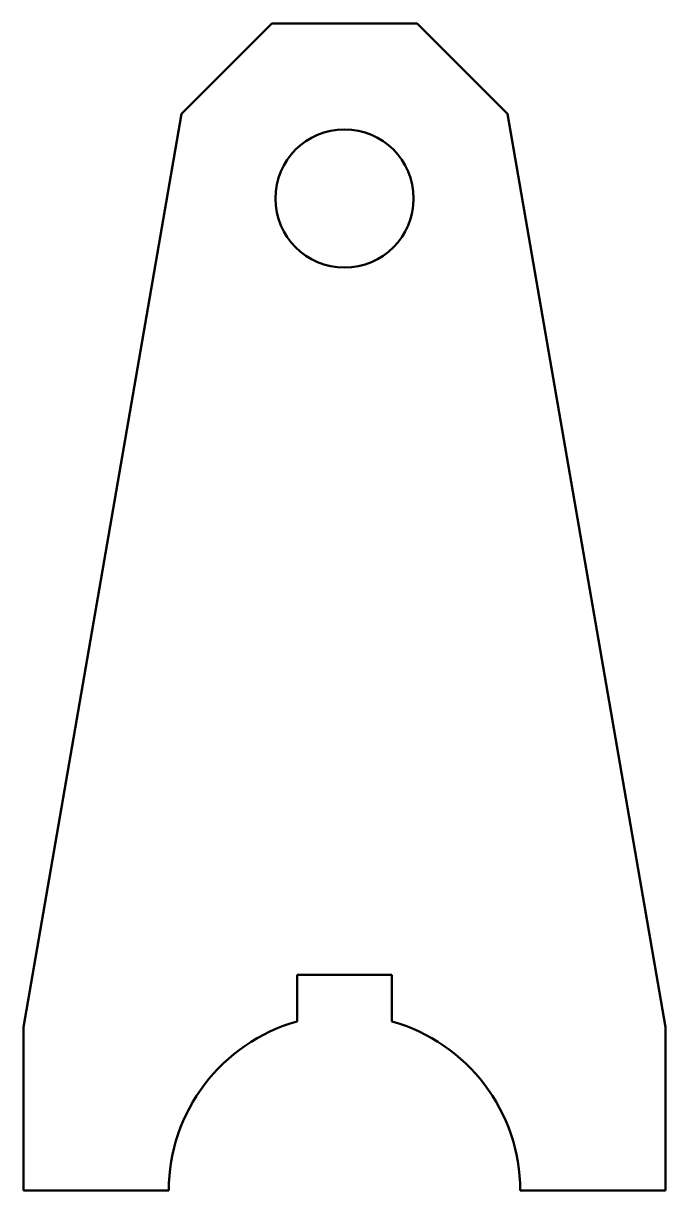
# Model space of a CAD drawing. Header units: inches. Extents: x 0 to 55, y 0 to 100.
import ezdxf

# ---------------------------------------------------------------- set-up
doc = ezdxf.new("R2010")
doc.units = ezdxf.units.IN
doc.header["$MEASUREMENT"] = 0
doc.layers.add('Visible (ANSI)', color=7, linetype='Continuous', lineweight=50)

# ---------------------------------------------------------------- blocks, each defined once
blk = doc.blocks.new('3DOF250-V001-LEVA002')
at = {"layer": 'Visible (ANSI)'}
for p, q in [((13.53, 92.24), (21.29, 100)), ((21.29, 100), (33.71, 100)), ((33.71, 100), (41.47, 92.24)), ((0, 14), (13.53, 92.24)), ((41.47, 92.24), (55, 14)), ((23.45, 18.49), (23.45, 14.49)), ((31.55, 18.49), (23.45, 18.49)), ((31.55, 14.49), (31.55, 18.49)), ((0, 0), (0, 14)), ((55, 14), (55, 0)), ((12.45, 0), (0, 0)), ((55, 0), (42.55, 0))]:
    blk.add_line(p, q, dxfattribs=at)
blk.add_circle((27.5, 85), 5.92, dxfattribs=at)
for start, end in [(105.6109, 180), (0, 74.3891)]:
    blk.add_arc((27.5, 0), 15.05, start, end, dxfattribs=at)

msp = doc.modelspace()

# ---------------------------------------------------------------- block references
msp.add_blockref('3DOF250-V001-LEVA002', (0, 0))

doc.saveas('drawing.dxf')
